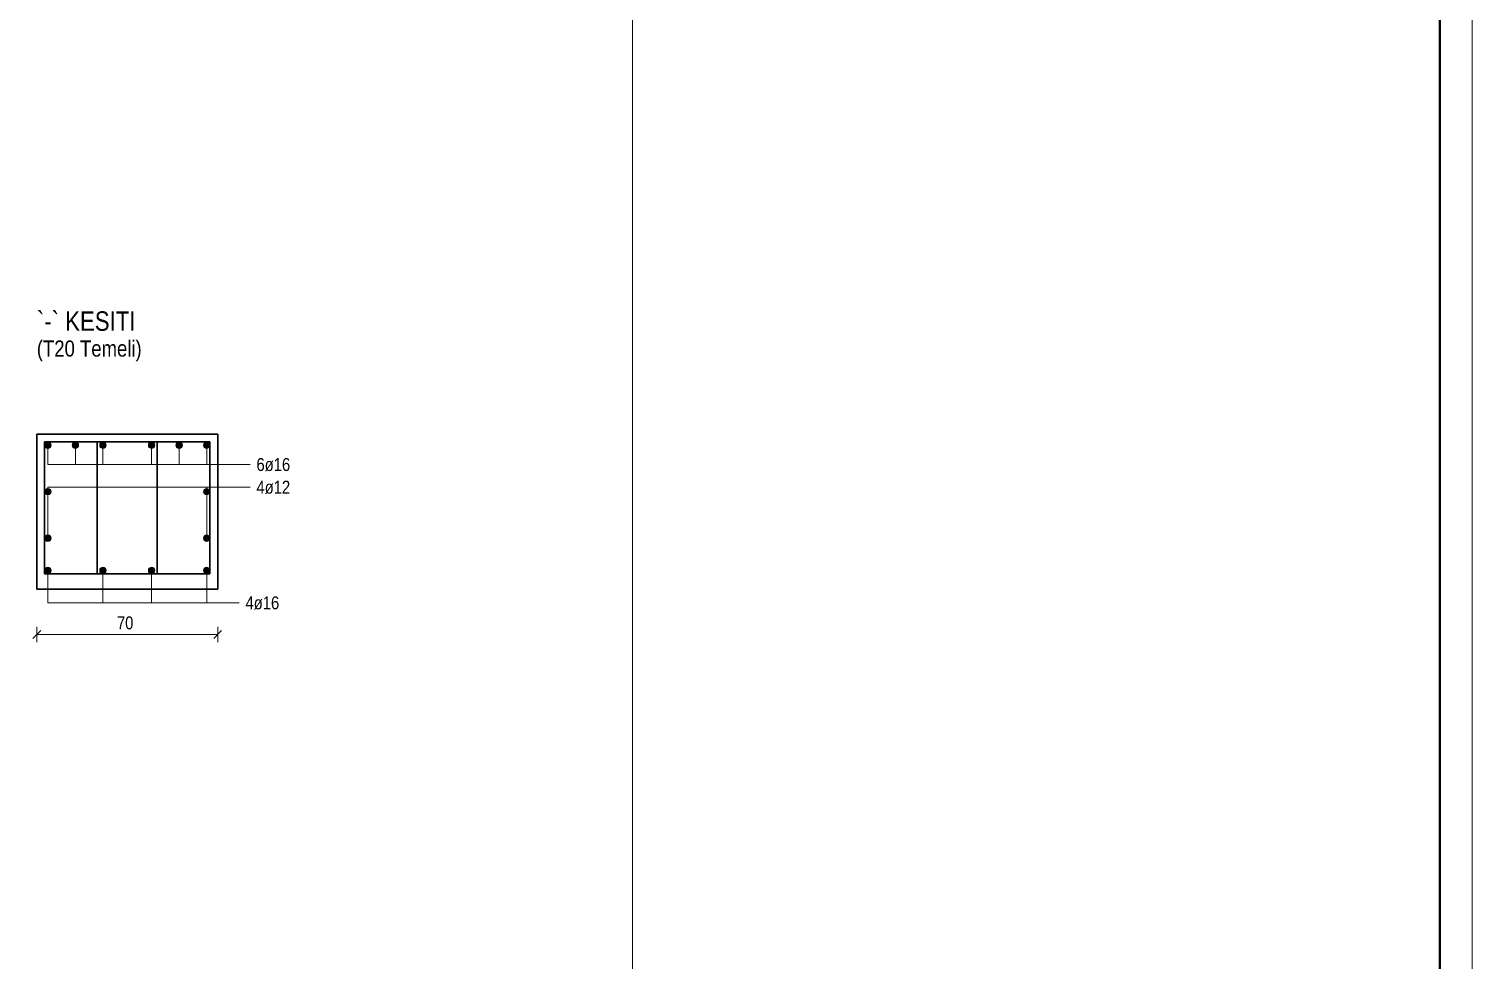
# Model space of a CAD drawing. Header units: millimetres. Extents: x -267 to 94375, y 6431 to 10838.
# Drawn here: x 38388 to 39505, y 7861 to 8581 of the extents above; entities that cross this region are included whole.
import ezdxf

# ---------------------------------------------------------------- set-up
doc = ezdxf.new("R2010")
doc.units = ezdxf.units.MM
doc.header["$LTSCALE"] = 0.0001
for name, color, linetype, lineweight in [('DONATI (BEYKENT)', 4, 'Continuous', 35), ('DONATI KESIT (BEYKENT)', 7, 'Continuous', 20), ('DONATI YAZISI (BEYKENT)', 3, 'Continuous', 20), ('I.DONATI OKU (BEYKENT)', 160, 'Continuous', 20), ('KESIT ISMI (BEYKENT)', 6, 'Continuous', 20), ('OLCU (BEYKENT)', 14, 'Continuous', 20), ('OLCU YAZISI (BEYKENT)', 7, 'Continuous', 20), ('SHEETSUMMARY-50', 152, 'Continuous', 20), ('SheetView', 40, 'Continuous', 20), ('SheetViewOut', 231, 'Continuous', 20), ('TEMEL (BEYKENT)', 2, 'Continuous', 35), ('TEMEL ISMI (BEYKENT)', 40, 'Continuous', 20)]:
    doc.layers.add(name, color=color, linetype=linetype, lineweight=lineweight)
doc.styles.add('OLCU (BEYKENT)', font='')
doc.styles.add('YAZI (BEYKENT)', font='')
doc.styles.get('OLCU (BEYKENT)').set_extended_font_data('Bahnschrift Light Condensed')
doc.styles.get('YAZI (BEYKENT)').set_extended_font_data('Bahnschrift Light Condensed')

msp = doc.modelspace()

# ---------------------------------------------------------------- hatches: boundary and pattern name
at = {"layer": 'DONATI KESIT (BEYKENT)', "lineweight": 30}
h = msp.add_hatch(color=256, dxfattribs=at)
h.dxf.hatch_style = 1
h.paths.add_polyline_path([(38400.3, 8259.33, 1), (38405.3, 8259.33, 1)])
h = msp.add_hatch(color=256, dxfattribs=at)
h.dxf.hatch_style = 1
h.paths.add_polyline_path([(38421.63, 8259.33, 1), (38426.63, 8259.33, 1)])
h = msp.add_hatch(color=256, dxfattribs=at)
h.dxf.hatch_style = 1
h.paths.add_polyline_path([(38442.97, 8259.33, 1), (38447.97, 8259.33, 1)])
h = msp.add_hatch(color=256, dxfattribs=at)
h.dxf.hatch_style = 1
h.paths.add_polyline_path([(38480.63, 8259.33, 1), (38485.63, 8259.33, 1)])
h = msp.add_hatch(color=256, dxfattribs=at)
h.dxf.hatch_style = 1
h.paths.add_polyline_path([(38501.97, 8259.33, 1), (38506.97, 8259.33, 1)])
h = msp.add_hatch(color=256, dxfattribs=at)
h.dxf.hatch_style = 1
h.paths.add_polyline_path([(38523.3, 8259.33, 1), (38528.3, 8259.33, 1)])
h = msp.add_hatch(color=256, dxfattribs=at)
h.dxf.hatch_style = 1
h.paths.add_polyline_path([(38400.3, 8223.33, 1), (38405.3, 8223.33, 1)])
h = msp.add_hatch(color=256, dxfattribs=at)
h.dxf.hatch_style = 1
h.paths.add_polyline_path([(38523.3, 8223.33, 1), (38528.3, 8223.33, 1)])
h = msp.add_hatch(color=256, dxfattribs=at)
h.dxf.hatch_style = 1
h.paths.add_polyline_path([(38400.3, 8187.33, 1), (38405.3, 8187.33, 1)])
h = msp.add_hatch(color=256, dxfattribs=at)
h.dxf.hatch_style = 1
h.paths.add_polyline_path([(38523.3, 8187.33, 1), (38528.3, 8187.33, 1)])
h = msp.add_hatch(color=256, dxfattribs=at)
h.dxf.hatch_style = 1
h.paths.add_polyline_path([(38400.3, 8162.33, 1), (38405.3, 8162.33, 1)])
h = msp.add_hatch(color=256, dxfattribs=at)
h.dxf.hatch_style = 1
h.paths.add_polyline_path([(38442.97, 8162.33, 1), (38447.97, 8162.33, 1)])
h = msp.add_hatch(color=256, dxfattribs=at)
h.dxf.hatch_style = 1
h.paths.add_polyline_path([(38480.63, 8162.33, 1), (38485.63, 8162.33, 1)])
h = msp.add_hatch(color=256, dxfattribs=at)
h.dxf.hatch_style = 1
h.paths.add_polyline_path([(38523.3, 8162.33, 1), (38528.3, 8162.33, 1)])

# ---------------------------------------------------------------- linework, layer by layer
at = {"layer": 'DONATI (BEYKENT)'}
for p, q in [((38400.3, 8261.83), (38528.3, 8261.83)), ((38400.3, 8159.83), (38400.3, 8261.83)), ((38440.93, 8159.83), (38440.93, 8261.83)), ((38487.56, 8159.83), (38487.56, 8261.83)), ((38528.3, 8261.83), (38528.3, 8159.83)), ((38528.3, 8159.83), (38400.3, 8159.83))]:
    msp.add_line(p, q, dxfattribs=at)
at = {"layer": 'DONATI KESIT (BEYKENT)'}
for centre in [(38402.8, 8259.33), (38424.13, 8259.33), (38445.47, 8259.33), (38483.13, 8259.33), (38504.47, 8259.33), (38525.8, 8259.33), (38402.8, 8223.33), (38525.8, 8223.33), (38402.8, 8187.33), (38525.8, 8187.33), (38402.8, 8162.33), (38445.47, 8162.33), (38483.13, 8162.33), (38525.8, 8162.33)]:
    msp.add_circle(centre, 2.5, dxfattribs=at)
at = {"layer": 'I.DONATI OKU (BEYKENT)'}
for p, q in [((38402.8, 8259.33), (38402.8, 8244.33)), ((38424.13, 8259.33), (38424.13, 8244.33)), ((38445.47, 8259.33), (38445.47, 8244.33)), ((38483.13, 8259.33), (38483.13, 8244.33)), ((38504.47, 8259.33), (38504.47, 8244.33)), ((38525.8, 8259.33), (38525.8, 8244.33)), ((38402.8, 8244.33), (38559.3, 8244.33)), ((38402.8, 8187.33), (38402.8, 8226.83)), ((38402.8, 8226.83), (38559.3, 8226.83)), ((38525.8, 8187.33), (38525.8, 8226.83)), ((38402.8, 8162.33), (38402.8, 8137.33)), ((38445.47, 8162.33), (38445.47, 8137.33)), ((38483.13, 8162.33), (38483.13, 8137.33)), ((38525.8, 8162.33), (38525.8, 8137.33)), ((38402.8, 8137.33), (38550.8, 8137.33))]:
    msp.add_line(p, q, dxfattribs=at)
at = {"layer": 'OLCU (BEYKENT)'}
for p, q in [((38397.3, 8115.83), (38391.3, 8109.83)), ((38394.3, 8118.83), (38394.3, 8106.83)), ((38394.3, 8112.83), (38534.3, 8112.83)), ((38537.3, 8115.83), (38531.3, 8109.83)), ((38534.3, 8118.83), (38534.3, 8106.83))]:
    msp.add_line(p, q, dxfattribs=at)
at = {"layer": 'SHEETSUMMARY-50', "const_width": 2, "flags": 128}
msp.add_lwpolyline([(9013.61, 6556.81), (39480.33, 6556.81), (39480.33, 10706.81), (9013.61, 10706.81)], close=True, dxfattribs=at)
at = {"layer": 'SheetView'}
msp.add_lwpolyline([(9038.61, 6581.81), (38855.33, 6581.81), (38855.33, 10681.81), (9038.61, 10681.81)], close=True, dxfattribs=at)
at = {"layer": 'SheetViewOut'}
msp.add_lwpolyline([(8988.61, 6531.81), (39505.33, 6531.81), (39505.33, 10731.81), (8988.61, 10731.81)], close=True, dxfattribs=at)
at = {"layer": 'TEMEL (BEYKENT)'}
for p, q in [((38534.3, 8267.83), (38394.3, 8267.83)), ((38394.3, 8267.83), (38394.3, 8147.83)), ((38534.3, 8147.83), (38534.3, 8267.83)), ((38394.3, 8147.83), (38534.3, 8147.83))]:
    msp.add_line(p, q, dxfattribs=at)

# ---------------------------------------------------------------- texts
at = {"layer": 'DONATI YAZISI (BEYKENT)', "style": 'YAZI (BEYKENT)'}
for s, p in [('6ø16', (38564.3, 8239.33)), ('4ø12', (38564.3, 8221.83)), ('4ø16', (38555.8, 8132.33))]:
    msp.add_text(s, height=10, dxfattribs=at).set_placement(p)
at = {"layer": 'KESIT ISMI (BEYKENT)', "style": 'YAZI (BEYKENT)'}
msp.add_text('`-` KESITI', height=15, dxfattribs=at).set_placement((38394.3, 8347.83))
at = {"layer": 'OLCU YAZISI (BEYKENT)', "style": 'OLCU (BEYKENT)'}
msp.add_text('70', height=10, dxfattribs=at).set_placement((38456.3, 8116.83))
at = {"layer": 'TEMEL ISMI (BEYKENT)', "style": 'YAZI (BEYKENT)'}
msp.add_text('(T20 Temeli)', height=12.5, dxfattribs=at).set_placement((38394.3, 8327.83))

doc.saveas('drawing.dxf')
